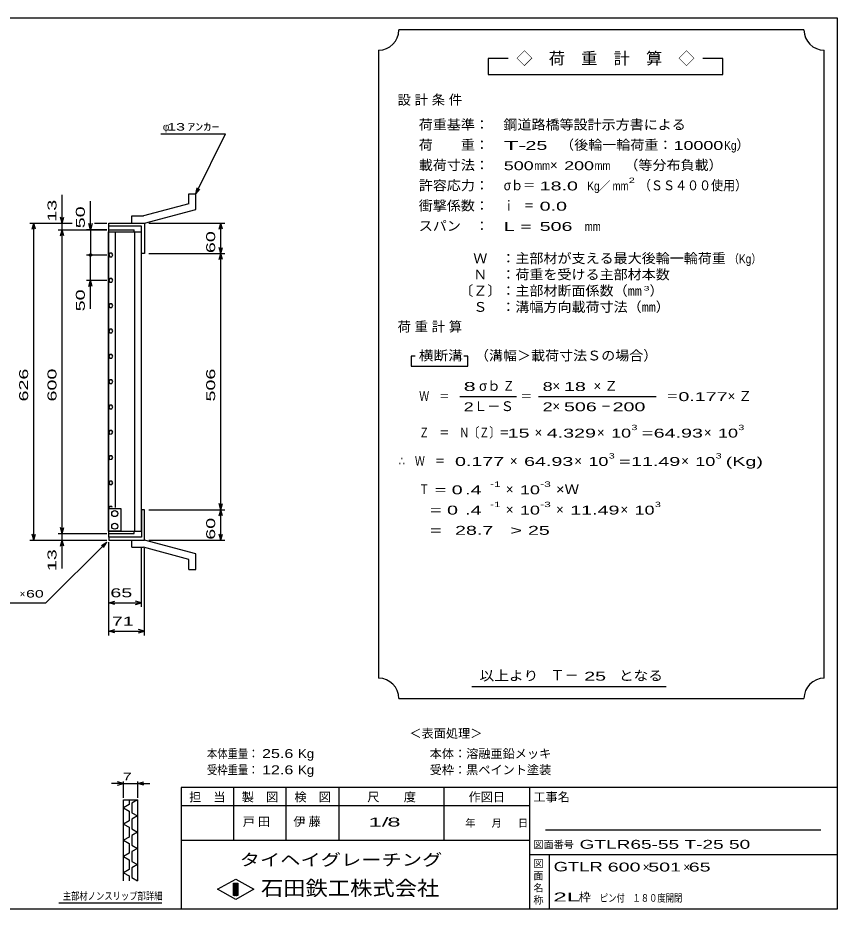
# Model space of a CAD drawing. Units: millimetres, scale not verified. Extents: x -1456 to 1389, y -1026 to 839.
# Drawn here: x -229 to 1389, y -921 to 839 of the extents above; entities that cross this region are included whole.
import ezdxf
from ezdxf.enums import TextEntityAlignment as Align

# ---------------------------------------------------------------- set-up
doc = ezdxf.new("R2010")
doc.units = ezdxf.units.MM
doc.header["$LTSCALE"] = 8
for name, color, linetype, lineweight in [('0_2', 150, 'Continuous', 25), ('16', 3, 'Continuous', 25), ('19', 6, 'Continuous', 25), ('22', 4, 'Continuous', 25), ('24', 2, 'Continuous', 25), ('32', 4, 'Continuous', 25)]:
    doc.layers.add(name, color=color, linetype=linetype, lineweight=lineweight)
doc.styles.add('ベクトル', font='')
doc.styles.get('ベクトル').set_extended_font_data('ベクトル')

msp = doc.modelspace()

# ---------------------------------------------------------------- linework, layer by layer
at = {"layer": '0_2'}
for p, q in [((-1379.2, 838.8), (1388.8, 838.8)), ((1388.8, 838.8), (1388.8, -921.2)), ((1388.8, -681.2), (92.8, -681.2)), ((92.8, -681.2), (92.8, -921.2)), ((196.8, -681.2), (196.8, -785.2)), ((300.8, -785.2), (300.8, -681.2)), ((404.8, -681.2), (404.8, -785.2)), ((612.8, -785.2), (612.8, -681.2)), ((780.8, -681.2), (780.8, -921.2)), ((780.8, -717.2), (92.8, -717.2)), ((1356.8, -765.2), (812.8, -765.2)), ((92.8, -785.2), (780.8, -785.2)), ((780.8, -813.2), (1388.8, -813.2)), ((820.8, -921.2), (820.8, -813.2)), ((164.8, -882), (200.8, -862)), ((200.8, -862), (236.8, -882)), ((196.8, -870), (204.8, -870)), ((196.8, -894), (196.8, -870)), ((196.8, -870), (198.4, -870)), ((198.4, -870), (198.4, -894)), ((200, -894), (200, -870)), ((200, -870), (201.6, -870)), ((201.6, -870), (201.6, -894)), ((203.2, -894), (203.2, -870)), ((203.2, -870), (204.8, -870)), ((204.8, -870), (204.8, -894)), ((204.8, -870), (204.8, -894)), ((200.8, -902), (164.8, -882)), ((204.8, -894), (196.8, -894)), ((198.4, -894), (200, -894)), ((236.8, -882), (200.8, -902)), ((201.6, -894), (203.2, -894)), ((1388.8, -921.2), (-1379.2, -921.2))]:
    msp.add_line(p, q, dxfattribs=at)
at = {"layer": '16'}
for p, q in [((-50.7, -175), (-50.7, 416)), ((-50.7, 416), (-50, 416)), ((-50, 420.5), (0, 420.5)), ((-50, 416), (-50, 420.5)), ((-50, 416), (0, 416)), ((-50, -175), (-50, 416)), ((-50, 416), (15, 416)), ((-36.5, -128), (-36.5, 416)), ((0, 416), (0, 420.5)), ((1.5, -175), (1.5, 416)), ((15, -175), (15, 416)), ((-48.024, 373.95), (-50, 370.472)), ((-50, 370.472), (-47.976, 367.022)), ((-44.024, 373.978), (-48.024, 373.95)), ((-42, 370.5), (-44.024, 373.978)), ((-43.976, 367.05), (-42, 370.528)), ((-47.976, 367.022), (-43.976, 367.05)), ((-48.024, 323.95), (-50, 320.472)), ((-50, 320.472), (-47.976, 317.022)), ((-44.024, 323.978), (-48.024, 323.95)), ((-47.976, 317.022), (-43.976, 317.05)), ((-42, 320.5), (-44.024, 323.978)), ((-43.976, 317.05), (-42, 320.528)), ((-48.024, 273.95), (-50, 270.472)), ((-50, 270.472), (-47.976, 267.022)), ((-44.024, 273.978), (-48.024, 273.95)), ((-47.976, 267.022), (-43.976, 267.05)), ((-42, 270.5), (-44.024, 273.978)), ((-43.976, 267.05), (-42, 270.528)), ((-48.024, 223.95), (-50, 220.472)), ((-50, 220.472), (-47.976, 217.022)), ((-44.024, 223.978), (-48.024, 223.95)), ((-47.976, 217.022), (-43.976, 217.05)), ((-42, 220.5), (-44.024, 223.978)), ((-43.976, 217.05), (-42, 220.528)), ((-48.024, 173.95), (-50, 170.472)), ((-50, 170.472), (-47.976, 167.022)), ((-44.024, 173.978), (-48.024, 173.95)), ((-47.976, 167.022), (-43.976, 167.05)), ((-42, 170.5), (-44.024, 173.978)), ((-43.976, 167.05), (-42, 170.528)), ((-48.024, 123.95), (-50, 120.472)), ((-44.024, 123.978), (-48.024, 123.95)), ((-42, 120.5), (-44.024, 123.978)), ((-50, 120.472), (-47.976, 117.022)), ((-47.976, 117.022), (-43.976, 117.05)), ((-43.976, 117.05), (-42, 120.528)), ((-48.024, 73.95), (-50, 70.472)), ((-50, 70.472), (-47.976, 67.022)), ((-44.024, 73.978), (-48.024, 73.95)), ((-42, 70.5), (-44.024, 73.978)), ((-43.976, 67.05), (-42, 70.528)), ((-47.976, 67.022), (-43.976, 67.05)), ((-48.024, 23.95), (-50, 20.472)), ((-50, 20.472), (-47.976, 17.022)), ((-44.024, 23.978), (-48.024, 23.95)), ((-42, 20.5), (-44.024, 23.978)), ((-43.976, 17.05), (-42, 20.528)), ((-47.976, 17.022), (-43.976, 17.05)), ((-48.024, -26.05), (-50, -29.528)), ((-50, -29.528), (-47.976, -32.978)), ((-44.024, -26.022), (-48.024, -26.05)), ((-47.976, -32.978), (-43.976, -32.95)), ((-42, -29.5), (-44.024, -26.022)), ((-43.976, -32.95), (-42, -29.472)), ((-48.024, -76.05), (-50, -79.528)), ((-50, -79.528), (-47.976, -82.978)), ((-44.024, -76.022), (-48.024, -76.05)), ((-47.976, -82.978), (-43.976, -82.95)), ((-42, -79.5), (-44.024, -76.022)), ((-43.976, -82.95), (-42, -79.472)), ((-50, -175), (-50, -130)), ((-50, -130), (-26, -130)), ((-48.024, -126.05), (-49.132, -128)), ((-44.024, -126.022), (-48.024, -126.05)), ((-42.873, -128), (-44.024, -126.022)), ((-26, -130), (-26, -175)), ((-50.7, -175), (-50, -175)), ((-26, -175), (-50, -175)), ((-50, -175), (0, -175)), ((-50, -179.5), (-50, -175)), ((-50, -175), (15, -175)), ((0, -179.5), (0, -175)), ((-50, -179.5), (0, -179.5))]:
    msp.add_line(p, q, dxfattribs=at)
for centre in [(-38, -140), (-38, -165)]:
    msp.add_circle(centre, 6, dxfattribs=at)
at = {"layer": '19'}
for p, q in [((108, 491.5), (122, 491.5)), ((108, 471.5), (108, 491.5)), ((122, 460.5), (122, 491.5)), ((108, 471.5), (19, 447.5)), ((21, 433.5), (122, 460.5)), ((-4, 447.5), (19, 447.5)), ((-4, 433.5), (-4, 447.5)), ((-50, 420.5), (-50, 433.5)), ((-50, 427.5), (-50, 433.5)), ((-50, 433.5), (21, 433.5)), ((15, 427.5), (-50, 427.5)), ((-4, 433.5), (21, 433.5)), ((15, 373.5), (15, 427.5)), ((21, 433.5), (21, 373.5)), ((21, 373.5), (15, 373.5)), ((21, -132.5), (15, -132.5)), ((15, -132.5), (15, -186.5)), ((21, -192.5), (21, -132.5)), ((-50, -186.5), (-50, -173.5)), ((-50, -186.5), (-50, -192.5)), ((15, -186.5), (-50, -186.5)), ((-50, -192.5), (21, -192.5)), ((-4, -192.5), (21, -192.5)), ((-4, -206.5), (-4, -192.5)), ((122, -219.5), (21, -192.5)), ((-4, -206.5), (19, -206.5)), ((108, -230.5), (19, -206.5)), ((122, -250.5), (122, -219.5)), ((108, -250.5), (108, -230.5)), ((108, -250.5), (122, -250.5))]:
    msp.add_line(p, q, dxfattribs=at)
at = {"layer": '22'}
for p, q in [((53, 609.5), (181, 609.5)), ((122, 491.5), (181, 609.5)), ((122, 491.5), (124.4, 503.18)), ((122, 491.5), (130, 500.3)), ((-142, 433.5), (-142, 489.5)), ((-86, 420.5), (-86, 476.5)), ((-142, 433.5), (-145.2, 445.5)), ((-142, 433.5), (-138.8, 445.5)), ((-206, 433.5), (-122, 433.5)), ((-201.2, 421.5), (-198, 433.5)), ((-194.8, 421.5), (-198, 433.5)), ((-198, -192.5), (-198, 433.5)), ((-150, 433.5), (-122, 433.5)), ((-142, 420.5), (-142, 433.5)), ((-86, 420.5), (-89.2, 432.5)), ((-82.8, 432.5), (-86, 420.5)), ((-78, 433.5), (-54, 433.5)), ((-78, 433.5), (-54, 433.5)), ((29, 433.5), (179.4, 433.5)), ((168.2, 421.5), (171.4, 433.5)), ((174.6, 421.5), (171.4, 433.5)), ((171.4, 373.5), (171.4, 433.5)), ((-150, 420.5), (-54, 420.5)), ((-145.2, 408.5), (-142, 420.5)), ((-138.8, 408.5), (-142, 420.5)), ((-142, -179.5), (-142, 420.5)), ((-54, 420.5), (-94, 420.5)), ((-86, 420.5), (-86, 370.5)), ((-94, 370.5), (-54, 370.5)), ((-86, 320.5), (-86, 370.5)), ((29, 373.5), (179.4, 373.5)), ((171.4, 373.5), (168.2, 385.5)), ((168.2, 361.5), (171.4, 373.5)), ((171.4, 373.5), (174.6, 385.5)), ((174.6, 361.5), (171.4, 373.5)), ((171.4, -132.5), (171.4, 373.5)), ((-94, 320.5), (-54, 320.5)), ((-89.2, 308.5), (-86, 320.5)), ((-82.8, 308.5), (-86, 320.5)), ((-86, 264.5), (-86, 320.5)), ((171.4, -132.5), (168.2, -120.5)), ((171.4, -132.5), (174.6, -120.5)), ((29, -132.5), (179.4, -132.5)), ((168.2, -144.5), (171.4, -132.5)), ((174.6, -144.5), (171.4, -132.5)), ((171.4, -192.5), (171.4, -132.5)), ((-142, -179.5), (-145.2, -167.5)), ((-142, -179.5), (-138.8, -167.5)), ((-206, -192.5), (-54, -192.5)), ((-198, -192.5), (-201.2, -180.5)), ((-198, -192.5), (-194.8, -180.5)), ((-150, -179.5), (-54, -179.5)), ((-150, -192.5), (-54, -192.5)), ((-145.2, -204.5), (-142, -192.5)), ((-142, -192.5), (-142, -179.5)), ((-138.8, -204.5), (-142, -192.5)), ((-142, -248.5), (-142, -192.5)), ((29, -192.5), (179.4, -192.5)), ((171.4, -192.5), (168.2, -180.5)), ((171.4, -192.5), (174.6, -180.5)), ((-174, -316.5), (-54, -196.5)), ((-64.4, -202.9), (-54, -196.5)), ((-60.4, -206.9), (-54, -196.5)), ((-50, -324.5), (-50, -196.5)), ((-50, -380.5), (-50, -196.5)), ((15, -324.5), (15, -208.704)), ((21, -380.5), (21, -208.704)), ((-334, -316.5), (-174, -316.5)), ((-50, -316.5), (-38, -313.3)), ((-38, -319.7), (-50, -316.5)), ((-50, -316.5), (15, -316.5)), ((15, -316.5), (3, -313.3)), ((3, -319.7), (15, -316.5)), ((-50, -372.5), (-38, -369.3)), ((21, -372.5), (9, -369.3)), ((-38, -375.7), (-50, -372.5)), ((-50, -372.5), (21, -372.5)), ((9, -375.7), (21, -372.5))]:
    msp.add_line(p, q, dxfattribs=at)
msp.add_circle((-86, 370.5), 2.4, dxfattribs=at)
at = {"layer": '24', "color": 4}
for p, q in [((1323.2, 814.8), (523.2, 814.8)), ((483.2, 774.8), (483.2, -465.2)), ((1363.2, -465.2), (1363.2, 774.8)), ((739.2, 758.8), (699.2, 758.8)), ((699.2, 758.8), (699.2, 726.8)), ((1163.2, 758.8), (1123.2, 758.8)), ((1163.2, 726.8), (1163.2, 758.8)), ((699.2, 726.8), (1163.2, 726.8)), ((555.2, 170.8), (547.2, 170.8)), ((547.2, 170.8), (547.2, 150.8)), ((659.2, 170.8), (651.2, 170.8)), ((659.2, 150.8), (659.2, 170.8)), ((547.2, 150.8), (659.2, 150.8)), ((643.2, 90.8), (755.2, 90.8)), ((799.2, 90.8), (1031.2, 90.8)), ((667.2, -481.2), (1051.2, -481.2)), ((523.2, -505.2), (1323.2, -505.2))]:
    msp.add_line(p, q, dxfattribs=at)
for centre, start, end in [((483.2, 814.8), 270, 0), ((1363.2, 814.8), 180, 270), ((483.2, -505.2), 0, 90), ((1363.2, -505.2), 90, 180)]:
    msp.add_arc(centre, 40, start, end, dxfattribs=at)
at = {"layer": '32'}
for p, q in [((-20.8, -673.2), (-44.8, -673.2)), ((-20.8, -673.2), (-32.8, -670)), ((-32.8, -676.4), (-20.8, -673.2)), ((-20.8, -701.2), (-20.8, -669.2)), ((-20.8, -673.2), (7.2, -673.2)), ((7.2, -669.2), (7.2, -701.2)), ((7.2, -673.2), (19.2, -670)), ((19.2, -676.4), (7.2, -673.2)), ((7.2, -673.2), (31.2, -673.2)), ((-20.8, -705.2), (7.2, -705.2)), ((-20.8, -865.2), (-20.8, -705.2)), ((-9.6, -714.8), (-20.8, -721.2)), ((-20.8, -721.2), (-9.6, -727.6)), ((-9.6, -705.2), (-9.6, -714.8)), ((7.2, -705.2), (-4, -711.6)), ((-4, -711.6), (-4, -730.8)), ((7.2, -705.2), (7.2, -865.2)), ((-9.6, -727.6), (-9.6, -746.8)), ((-4, -730.8), (7.2, -737.2)), ((7.2, -737.2), (-4, -743.6)), ((-9.6, -746.8), (-20.8, -753.2)), ((-20.8, -753.2), (-9.6, -759.6)), ((-4, -743.6), (-4, -762.8)), ((-9.6, -759.6), (-9.6, -778.8)), ((-4, -762.8), (7.2, -769.2)), ((7.2, -769.2), (-4, -775.6)), ((-9.6, -778.8), (-20.8, -785.2)), ((-20.8, -785.2), (-9.6, -791.6)), ((-9.6, -791.6), (-9.6, -810.8)), ((-4, -775.6), (-4, -794.8)), ((-4, -794.8), (7.2, -801.2)), ((7.2, -801.2), (-4, -807.6)), ((-4, -807.6), (-4, -826.8)), ((-9.6, -810.8), (-20.8, -817.2)), ((-20.8, -817.2), (-9.6, -823.6)), ((-9.6, -823.6), (-9.6, -842.8)), ((-4, -826.8), (7.2, -833.2)), ((-9.6, -842.8), (-20.8, -849.2)), ((7.2, -833.2), (-4, -839.6)), ((-4, -839.6), (-4, -858.8)), ((-20.8, -849.2), (-9.6, -855.6)), ((-9.6, -855.6), (-9.6, -865.2)), ((-4, -858.8), (7.2, -865.2)), ((55.2, -909.2), (-148.8, -909.2))]:
    msp.add_line(p, q, dxfattribs=at)

# ---------------------------------------------------------------- texts
at = {"layer": '0_2', "style": 'ベクトル'}
for s, height, p in [('担\u3000当', 17.6, (108.8, -699.6)), ('製\u3000図', 17.6, (212.8, -699.6)), ('検\u3000図', 17.6, (316.8, -699.6)), ('尺\u3000\u3000度', 17.6, (460.8, -699.6)), ('作図日', 17.6, (660.8, -699.6)), ('工事名', 17.6, (788.8, -699.6)), ('年', 14.66, (654.4, -751.2)), ('月', 14.66, (706.4, -751.2)), ('日', 14.66, (758.4, -751.2)), ('図面番号', 14.66, (788.8, -793.6)), ('図', 14.66, (788.8, -831.2)), ('面', 14.66, (788.8, -855.2)), ('名', 14.66, (788.8, -879.2)), ('称', 14.66, (788.8, -903.2))]:
    msp.add_text(s, height=height, dxfattribs=at).set_placement(p, align=Align.MIDDLE_LEFT)
at = {"layer": '0_2', "color": 222, "style": 'ベクトル'}
for s, height, width, p in [('タイヘイグレーチング', 23.46, 1.25, (208.8, -823.6)), ('石田鉄工株式会社', 29.33, 1.1, (250.8, -879.6))]:
    msp.add_text(s, height=height, dxfattribs=dict(at, width=width)).set_placement(p, align=Align.MIDDLE_LEFT)
at = {"layer": '22', "color": 2, "style": 'ベクトル'}
for s, height, p in [('φ', 14.66, (57, 623.5)), ('×', 14.66, (-226, -298.5)), ('＜表面処理＞', 17.6, (544, -574)), ('本体：', 17.6, (584, -614)), ('溶融亜鉛メッキ', 17.6, (656, -614)), ('受枠：', 17.6, (584, -646)), ('黒ペイント塗装', 17.6, (656, -646)), ('×', 17.6, (1004.8, -838)), ('×', 17.6, (1084.8, -838)), ('枠', 17.6, (878.4, -897.2))]:
    msp.add_text(s, height=height, dxfattribs=at).set_placement(p, align=Align.MIDDLE_LEFT)
for s, height, width, p in [(' 13 ', 14.66, 1.6, (57, 623.5)), ('ｱﾝｶｰ', 14.66, 1.6, (105, 623.5)), (' 60 ', 14.66, 1.6, (-222, -298.5)), (' 65 ', 17.6, 1.65, (-57.5, -296.5)), (' 71 ', 17.6, 1.65, (-54.5, -352.5)), ('本体重量：', 17.6, 0.85, (144, -614)), (' 25.6', 17.6, 1.35, (244, -614)), ('Kg', 17.6, 1.1, (324, -614)), ('受枠重量：', 17.6, 0.85, (144, -646)), (' 12.6', 17.6, 1.35, (244, -646)), ('Kg', 17.6, 1.1, (324, -646)), ('1/', 17.6, 2, (463.2, -749.2)), (' 8 ', 17.6, 2, (487.2, -749.2)), ('GTLR65-55 T-25 50', 17.6, 1.6, (880, -793.2)), ('GTLR', 18.77, 1.45, (828.8, -837.2)), (' 600 ', 17.6, 1.65, (924.8, -838)), (' 501 ', 17.6, 1.65, (1004.8, -838)), (' 65 ', 17.6, 1.65, (1084.8, -838)), ('2L', 17.6, 2.05, (828, -897.2)), ('ピン付', 14.66, 0.8, (920, -899.2)), ('\u3000１８０度開閉', 14.66, 0.8, (968, -899.2))]:
    msp.add_text(s, height=height, dxfattribs=dict(at, width=width)).set_placement(p, align=Align.MIDDLE_LEFT)
at = {"layer": '22', "color": 2, "style": 'ベクトル', "width": 1.65}
for s, p in [(' 13 ', (-162, 425.5)), (' 50 ', (-106, 412.5)), (' 60 ', (151.4, 363.5)), (' 50 ', (-106, 248.5)), (' 626 ', (-218, 70.5)), (' 600 ', (-162, 70.5)), (' 506 ', (151.4, 70.5)), (' 60 ', (151.4, -202.5)), (' 13 ', (-162, -264.5))]:
    msp.add_text(s, height=17.6, rotation=90, dxfattribs=at).set_placement(p, align=Align.MIDDLE_LEFT)
at = {"layer": '22', "color": 2, "char_height": 17.6, "attachment_point": 4, "style": 'ベクトル'}
for s, insert in [('\\T1.25;戸田\u3000', (214.8, -749.2)), ('\\T1.25;伊藤\u3000', (314.8, -749.2))]:
    msp.add_mtext(s, dxfattribs=dict(at, insert=insert))
at = {"layer": '24', "style": 'ベクトル'}
for s, height, p in [('◇\u3000荷\u3000重\u3000計\u3000算\u3000◇', 23.46, (755.2, 758.8)), ('）', 19.35, (1189.6, 588)), ('×', 19.35, (821.6, 548)), ('／', 17.6, (917.2, 506.8)), ('）', 19.35, (1018.4, 300)), ('σｂ', 19.35, (681.6, 112)), ('×', 19.35, (826.4, 112)), ('Ｌ－Ｓ', 19.35, (671.2, 72)), ('×', 19.35, (826.4, 72)), ('×', 19.35, (791.2, 20)), ('×', 19.35, (914.4, 20)), ('×', 19.35, (1125.6, 20)), ('×', 19.35, (742.4, -36)), ('×', 19.35, (869.6, -36)), ('×', 19.35, (1080.8, -36)), ('×', 19.35, (734.4, -92)), ('×', 19.35, (734.4, -132)), ('×', 19.35, (833.6, -132)), ('×', 19.35, (960.8, -132)), ('Ｔ－', 20.53, (822.4, -459.2))]:
    msp.add_text(s, height=height, dxfattribs=at).set_placement(p, align=Align.MIDDLE_LEFT)
for s, height, width, p in [('荷重基準：\u3000', 19.35, 1.05, (562.4, 628)), ('鋼道路橋等設計示方書による', 19.35, 1.05, (729.6, 628)), ('荷\u3000\u3000重：\u3000', 19.35, 1.05, (562.4, 588)), ('（後輪一輪荷重：', 19.35, 1.05, (841.6, 588)), ('T-', 17.6, 2, (730.4, 586.8)), (' 25 ', 17.6, 1.65, (762.4, 586.8)), ('10000', 17.6, 1.5, (1065.6, 586.8)), ('Kg', 17.6, 0.85, (1165.6, 586.8)), ('載荷寸法：\u3000', 19.35, 1.05, (562.4, 548)), ('500', 17.6, 1.5, (730.4, 546.8)), ('mm', 17.6, 0.8, (790.4, 546.8)), ('200', 17.6, 1.5, (849.6, 546.8)), ('mm', 17.6, 0.8, (909.6, 546.8)), ('\u3000（等分布負載）', 19.35, 1.05, (940.8, 548)), ('許容応力：\u3000', 19.35, 1.05, (562.4, 508)), ('σｂ＝', 19.35, 0.9, (730.4, 508)), (' 18.0', 17.6, 1.65, (790.4, 506.8)), ('Kg', 17.6, 0.85, (895.2, 506.8)), ('mm', 17.6, 0.8, (945.2, 506.8)), ('2', 10.56, 1.5, (977.2, 518)), ('（ＳＳ４００使用）', 19.35, 0.9, (997.2, 508)), ('衝撃係数：\u3000', 19.35, 1.05, (562.4, 468)), ('ｉ\u3000＝', 19.35, 0.75, (730.4, 468)), (' 0.0', 17.6, 1.65, (790.4, 466.8)), ('スパン\u3000：\u3000', 19.35, 1.05, (562.4, 428)), ('L =', 17.6, 1.65, (730.4, 426.8)), (' 506 ', 17.6, 1.65, (790.4, 426.8)), ('mm', 17.6, 0.8, (890.4, 426.8)), ('\u3000Ｗ\u3000：主部材が支える最大後輪一輪荷重', 19.35, 1.05, (642.4, 364)), ('（Kg）', 17.6, 0.85, (1174.4, 362.8)), ('\u3000Ｎ\u3000：荷重を受ける主部材本数', 19.35, 1.05, (642.4, 332)), ('〔Ｚ〕：主部材断面係数（㎜', 19.35, 1.05, (642.4, 300)), ('3', 8.798, 1.8, (1006.4, 304.8)), ('\u3000Ｓ\u3000：溝幅方向載荷寸法（㎜）', 19.35, 1.05, (642.4, 268)), ('横断溝', 19.35, 1.1, (562.4, 172)), ('\u3000（溝幅＞載荷寸法Ｓの場合）', 19.35, 1.05, (645.6, 172)), ('8', 17.6, 1.8, (651.2, 110.8)), ('Ｚ', 19.35, 0.9, (728, 112)), ('8', 17.6, 1.5, (807.2, 110.8)), (' 18 ', 17.6, 1.65, (838.4, 110.8)), ('Ｗ\u3000＝', 19.35, 0.75, (563.2, 92)), ('＝', 19.35, 0.9, (763.2, 92)), ('＝', 19.35, 0.9, (1051.2, 92)), ('0.177', 17.6, 1.65, (1075.2, 90.8)), ('2', 17.6, 1.5, (651.2, 70.8)), ('2', 17.6, 1.5, (807.2, 70.8)), (' 506 ', 17.6, 1.65, (838.4, 70.8)), ('－', 19.35, 0.75, (922.4, 72)), (' 200 ', 17.6, 1.65, (934.4, 70.8)), ('3', 10.56, 1.5, (982.4, 30)), ('3', 10.56, 1.5, (1193.6, 30)), ('Ｚ\u3000＝\u3000Ｎ〔Ｚ〕＝', 19.35, 0.75, (563.2, 20)), (' 15 ', 17.6, 1.65, (727.2, 18.8)), ('4.329', 17.6, 1.65, (815.2, 18.8)), ('10', 17.6, 1.5, (942.4, 18.8)), ('=', 17.6, 1.7, (1002.4, 18.8)), ('64.93', 17.6, 1.65, (1026.4, 18.8)), ('10', 17.6, 1.5, (1153.6, 18.8)), ('∴\u3000Ｗ\u3000＝', 19.35, 0.75, (523.2, -36)), (' 0.177', 17.6, 1.65, (623.2, -37.2)), ('64.93', 17.6, 1.65, (770.4, -37.2)), ('10', 17.6, 1.5, (897.6, -37.2)), ('3', 10.56, 1.5, (937.6, -26)), ('=', 17.6, 1.7, (957.6, -37.2)), ('11.49', 17.6, 1.65, (981.6, -37.2)), ('10', 17.6, 1.5, (1108.8, -37.2)), ('3', 10.56, 1.5, (1148.8, -26)), ('(Kg)', 17.6, 1.65, (1168.8, -37.2)), ('Ｔ', 19.35, 0.75, (563.2, -92)), (' = 0', 17.6, 1.65, (583.2, -93.2)), (' .4 ', 17.6, 1.65, (643.2, -93.2)), ('-1', 10.56, 1.65, (703.2, -82)), ('10', 17.6, 1.5, (762.4, -93.2)), ('-3', 10.56, 1.65, (802.4, -82)), ('×Ｗ', 19.35, 1.1, (833.6, -92)), ('-1', 10.56, 1.65, (703.2, -122)), ('-3', 10.56, 1.65, (802.4, -122)), ('3', 10.56, 1.5, (1028.8, -122)), ('  = 0', 17.6, 1.65, (563.2, -133.2)), (' .4 ', 17.6, 1.65, (643.2, -133.2)), ('10', 17.6, 1.5, (762.4, -133.2)), ('11.49', 17.6, 1.65, (861.6, -133.2)), ('10', 17.6, 1.5, (988.8, -133.2)), ('  =', 17.6, 1.65, (563.2, -173.2)), (' 28.7', 17.6, 1.65, (623.2, -173.2)), ('>', 17.6, 1.7, (743.2, -173.2)), (' 25 ', 17.6, 1.65, (767.2, -173.2)), ('以上より\u3000', 19.35, 1.1, (682.4, -460)), (' 25 ', 17.6, 1.65, (878.4, -461.2)), ('となる', 19.35, 1.1, (957.6, -460))]:
    msp.add_text(s, height=height, dxfattribs=dict(at, width=width)).set_placement(p, align=Align.MIDDLE_LEFT)
at = {"layer": '24', "char_height": 19.35, "attachment_point": 4, "style": 'ベクトル'}
for s, insert in [('\\T1.28;設計条件', (520.4, 676)), ('\\T1.28;荷重計算', (520.4, 228)), ('\\T1.42;×Ｚ', (907.6, 112)), ('\\T1.42;×Ｚ', (1172.4, 92))]:
    msp.add_mtext(s, dxfattribs=dict(at, insert=insert))
at = {"layer": '32', "color": 2, "style": 'ベクトル'}
for s, width, p in [(' 7 ', 1.6, (-30.8, -659.2)), ('主部材ノンスリップ部詳細', 0.8, (-140.8, -895.2))]:
    msp.add_text(s, height=14.66, dxfattribs=dict(at, width=width)).set_placement(p, align=Align.MIDDLE_LEFT)

doc.saveas('drawing.dxf')
